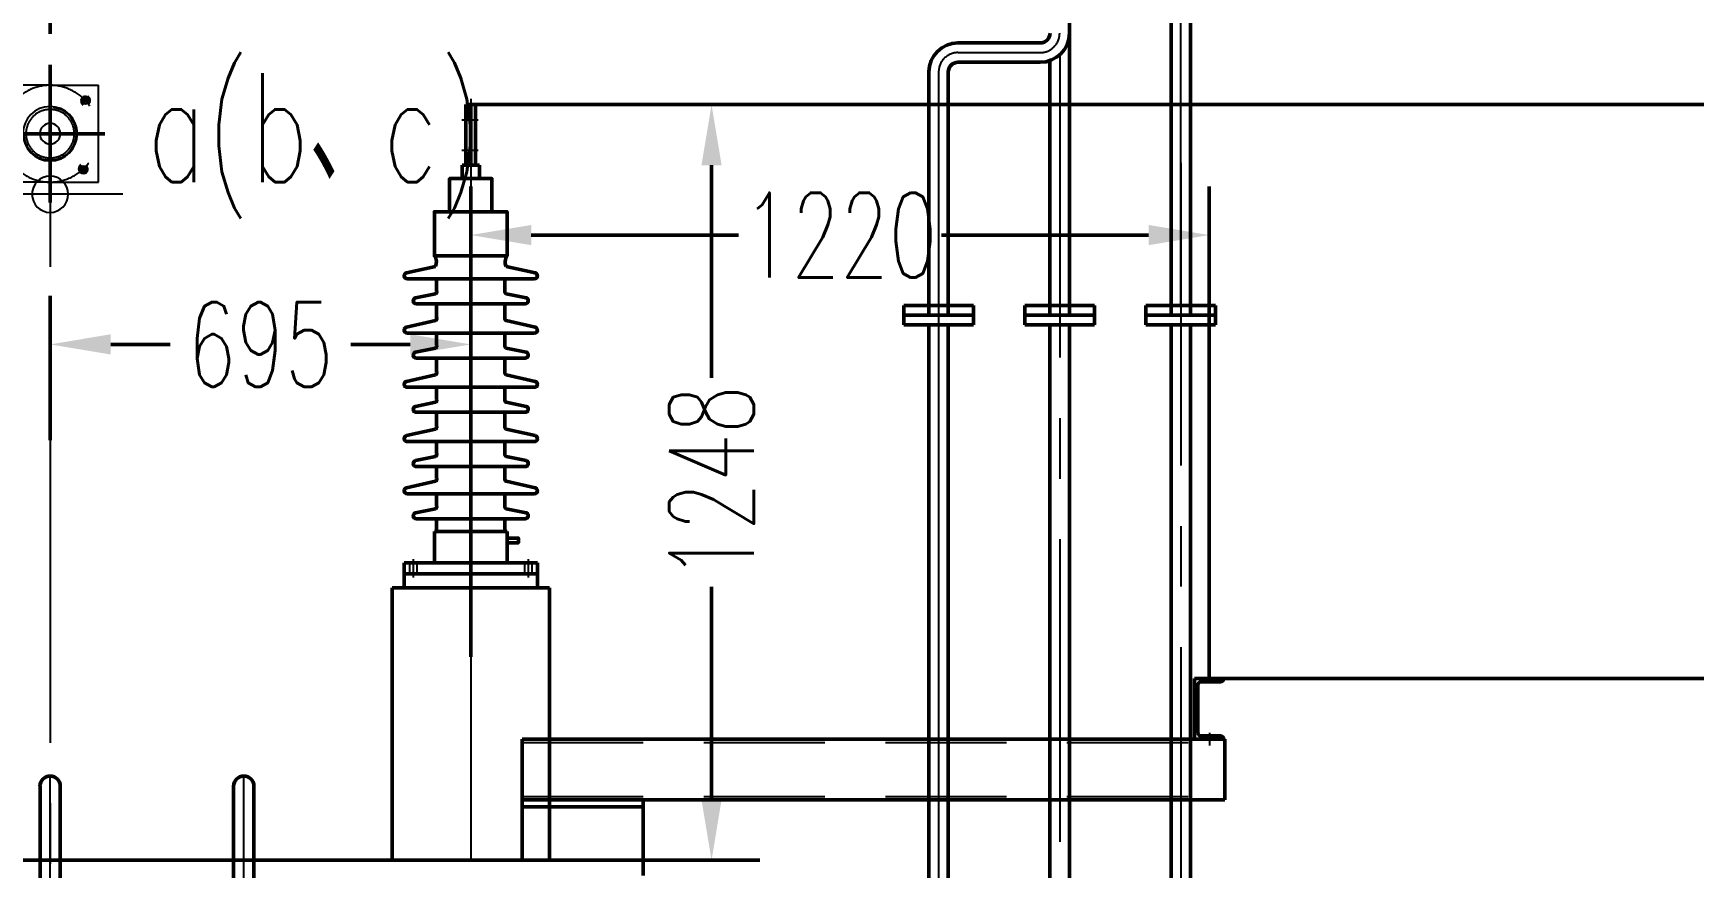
# Model space of a CAD drawing. Header units: millimetres. Extents: x -1000 to 22760, y -400 to 16400.
# Drawn here: x 18615 to 21359, y 11743 to 13122 of the extents above; entities that cross this region are included whole.
import ezdxf

# ---------------------------------------------------------------- set-up
doc = ezdxf.new("R2010")
doc.units = ezdxf.units.MM
doc.header["$LTSCALE"] = 400
for name, pattern in [('CENTER', [2, 1.25, -0.25, 0.25, -0.25]), ('DASHED', [0.75, 0.5, -0.25]), ('DASHED2', [0.375, 0.25, -0.125])]:
    doc.linetypes.add(name, pattern=pattern)
for name, color, linetype, lineweight in [('0粗实线层', 7, 'Continuous', 50), ('1虚线层', 5, 'DASHED', 25), ('2中心线层', 1, 'CENTER', 25), ('4细实线层', 2, 'Continuous', 25), ('5文字层', 6, 'Continuous', 25)]:
    doc.layers.add(name, color=color, linetype=linetype, lineweight=lineweight)
doc.styles.add('PC_TEXTSTYLE', font='txt.shx', dxfattribs={"width": 0.67, "bigfont": 'hztxt.shx'})
doc.styles.add('TH_GBDIM', font='txt.shx', dxfattribs={"width": 0.67, "bigfont": 'hztxt.shx'})
doc.dimstyles.new('TH_GBDIM', dxfattribs={"dimscale": 40, "dimtxt": 3.5, "dimasz": 2.5, "dimexe": 2, "dimexo": 0, "dimgap": 1.5, "dimtad": 0, "dimtoh": 1, "dimdec": 1, "dimdsep": 46, "dimtxsty": 'TH_GBDIM', "dimcen": 2.5, "dimclrd": 3, "dimclre": 3, "dimclrt": 6, "dimadec": 0, "dimazin": 2, "dimtfac": 0.714286, "dimtdec": 1, "dimtmove": 0, "dimatfit": 3, "dimfxl": 0, "dimtzin": 0, "dimlwd": -1, "dimlwe": -1, "dimarcsym": 0})

# ---------------------------------------------------------------- blocks, each defined once
blk = doc.blocks.new('A$C732830A4')
for p, q in [((88.1, 232.9), (10.3, 232.9)), ((10.3, 73), (10.3, 232.9)), ((88.1, 232.9), (170.2, 232.9)), ((170.2, 232.9), (170.2, 153.7)), ((170.2, 73), (170.2, 153.7)), ((91.4, 73), (10.3, 73)), ((91.4, 73), (170.2, 73))]:
    blk.add_line(p, q)
for centre, radius in [((31.6, 207.5), 4.97), ((90.2, 153), 45), ((148.8, 207.5), 4.97), ((90.2, 153), 17), ((35.5, 94.5), 4.97), ((90.2, 53), 30), ((144.8, 94.5), 4.97)]:
    blk.add_circle(centre, radius)
at = {"layer": '0粗实线层', "color": 1}
for p, q in [((90.2, 39.3), (90.2, 266.7)), ((90.2, 233.5), (90.2, 78.7)), ((180.4, 153), (0, 153)), ((11.9, 153), (166, 153))]:
    blk.add_line(p, q, dxfattribs=at)
at = {"layer": '0粗实线层'}
for p, q in [((38.2, 201), (25.1, 214)), ((142.3, 201), (155.3, 214)), ((42.1, 101.1), (29.1, 88.1)), ((138.3, 101.1), (151.3, 88.1))]:
    blk.add_line(p, q, dxfattribs=at)
for centre, start, end in [((31.6, 207.5), 306.113, 241.0728), ((148.8, 207.5), 298.9272, 233.887), ((35.5, 94.5), 118.9272, 53.887), ((144.8, 94.5), 126.113, 61.0728)]:
    blk.add_arc(centre, 6, start, end, dxfattribs=at)
at = {"layer": '1虚线层'}
for radius in [80, 43.5]:
    blk.add_circle((90.2, 153), radius, dxfattribs=at)
at = {"layer": '2中心线层'}
for p, q in [((90.2, 239.1), (90.2, 73.1)), ((90.2, 173), (90.2, -67)), ((7.2, 153), (173.2, 153)), ((90.2, 106), (90.2, 40)), ((90.2, 106), (90.2, 40)), ((-29.8, 53), (210.2, 53))]:
    blk.add_line(p, q, dxfattribs=at)
at = {"layer": '2中心线层', "color": 1}
blk.add_line((90.2, 236.5), (90.2, 72.5), dxfattribs=at)
at = {"layer": '2中心线层'}
blk.add_circle((90.2, 153), 40, dxfattribs=at)
blk = doc.blocks.new('梯子侧视图')
at = {"layer": '0粗实线层'}
for p, q in [((-336.7, -2901.9), (-336.7, -873)), ((-303.2, -2901.9), (-303.2, -873)), ((-16.8, -2901.9), (-16.8, -873)), ((16.8, -2901.9), (16.8, -873)), ((-16.8, -1200), (-303.2, -1200)), ((-16.8, -1208), (-303.2, -1208)), ((-16.8, -1500), (-303.2, -1500)), ((-16.8, -1508), (-303.2, -1508)), ((-16.8, -1800), (-303.2, -1800)), ((-16.8, -1808), (-303.2, -1808)), ((-16.8, -2100), (-303.2, -2100)), ((-16.8, -2108), (-303.2, -2108)), ((-16.8, -2400), (-303.2, -2400)), ((-16.8, -2408), (-303.2, -2408)), ((-16.8, -2700), (-303.2, -2700)), ((-16.8, -2708), (-303.2, -2708)), ((-376, -2901.9), (56, -2901.9)), ((-376, -3701.9), (-376, -2901.9)), ((56, -2901.9), (56, -3701.9)), ((-376, -3701.9), (56, -3701.9)), ((-336.7, -3918.6), (-336.7, -3701.9)), ((-303.2, -3918.6), (-303.2, -3701.9)), ((-16.8, -3918.6), (-16.8, -3701.9)), ((16.8, -3918.6), (16.8, -3701.9)), ((-16.8, -3900), (-303.2, -3900)), ((-16.8, -3908), (-303.2, -3908))]:
    blk.add_line(p, q, dxfattribs=at)
for centre in [(-320, -873), (0, -873)]:
    blk.add_arc(centre, 16.8, 0, 180, dxfattribs=at)
for centre in [(-320, -3918.6), (0, -3918.6)]:
    blk.add_ellipse(centre, major_axis=(-16.8, 0), ratio=0.026177, dxfattribs=at)
at = {"layer": '1虚线层', "color": 5, "linetype": 'DASHED2'}
for p, q in [((-316.3, -2901.9), (-316.3, -2901.9)), ((3.7, -2901.9), (3.7, -2901.9)), ((42.3, -2962.3), (23.7, -2962.3))]:
    blk.add_line(p, q, dxfattribs=at)
at = {"layer": '1虚线层'}
for p, q in [((23.7, -2962.3), (23.7, -3067.6)), ((42.3, -3067.6), (42.3, -2962.3)), ((23.7, -3067.6), (42.3, -3067.6)), ((23.7, -3641.6), (23.7, -3536.2)), ((23.7, -3536.2), (42.3, -3536.2)), ((42.3, -3536.2), (42.3, -3641.6)), ((42.3, -3641.6), (23.7, -3641.6))]:
    blk.add_line(p, q, dxfattribs=at)
at = {"layer": '2中心线层'}
for p, q in [((-320, -2901.9), (-320, -856.2)), ((0, -2901.9), (0, -856.2)), ((-320, -3919), (-320, -3701.9)), ((0, -3919), (0, -3701.9))]:
    blk.add_line(p, q, dxfattribs=at)
at = {"char_height": 70, "width": 5.68e-14, "attachment_point": 3, "rotation": 360, "style": 'PC_TEXTSTYLE'}
for s, insert in [('{\\C6;高}', (-222.7, -2986.4)), ('{\\C6;禁}', (-75.5, -2986.4)), ('{\\C6;压}', (-222.7, -3166.4)), ('{\\C6;止}', (-75.5, -3166.4)), ('{\\C6;危}', (-222.7, -3346.4)), ('{\\C6;攀}', (-75.5, -3346.4)), ('{\\C6;险}', (-222.7, -3526.4)), ('{\\C6;登}', (-75.5, -3526.4))]:
    blk.add_mtext(s, dxfattribs=dict(at, insert=insert))
blk = doc.blocks.new('*D212')
at = {"layer": '0粗实线层', "color": 3}
for p, q in [((7808, 13841.6), (7808, 7342.3)), ((20557.9, 12055.6), (21920.6, 12055.6)), ((21840.6, 11955.6), (21840.6, 10522.6)), ((21840.6, 8740.7), (21840.6, 10173.6)), ((343, 8644.3), (343, 7342.3)), ((19489.9, 8640.7), (21920.6, 8640.7)), ((443, 7422.3), (3812.1, 7422.3)), ((7708, 7422.3), (4179.9, 7422.3))]:
    blk.add_line(p, q, dxfattribs=at)
for points in [[(21823.9, 11955.6), (21857.2, 11955.6), (21840.6, 12055.6)], [(21823.9, 8740.7), (21857.2, 8740.7), (21840.6, 8640.7)], [(443, 7439), (443, 7405.6), (343, 7422.3)], [(7708, 7439), (7708, 7405.6), (7808, 7422.3)]]:
    blk.add_solid(points, dxfattribs=at)
at = {"layer": 'Defpoints', "color": 0}
for p in [(7808, 13841.6), (20557.9, 12055.6), (343, 8644.3), (19489.9, 8640.7), (21840.6, 8640.7), (7808, 7422.3)]:
    blk.add_point(p, dxfattribs=at)
at = {"layer": '0粗实线层', "color": 6, "insert": (21840.6, 10348.1), "char_height": 140, "attachment_point": 5, "rotation": 90, "style": 'TH_GBDIM'}
blk.add_mtext('3415', dxfattribs=at)
at = {"layer": '0粗实线层', "color": 6, "insert": (3996, 7422.3), "char_height": 140, "attachment_point": 5, "style": 'TH_GBDIM'}
blk.add_mtext('7465', dxfattribs=at)
blk = doc.blocks.new('*D214')
at = {"layer": '0粗实线层', "color": 3}
for p, q in [((19338, 12091.6), (19338, 12868.2)), ((20557.9, 12055.6), (20557.9, 12868.2)), ((19438, 12788.2), (19780.1, 12788.2)), ((20457.9, 12788.2), (20115.9, 12788.2)), ((6559.7, 11755.6), (8039.7, 11755.6)), ((7959.7, 11655.6), (7959.7, 10358.6)), ((7959.7, 8740.7), (7959.7, 10037.7)), ((6270.7, 8640.7), (8039.7, 8640.7))]:
    blk.add_line(p, q, dxfattribs=at)
for points in [[(19438, 12804.9), (19438, 12771.5), (19338, 12788.2)], [(20457.9, 12804.9), (20457.9, 12771.5), (20557.9, 12788.2)], [(7943, 11655.6), (7976.3, 11655.6), (7959.7, 11755.6)], [(7943, 8740.7), (7976.3, 8740.7), (7959.7, 8640.7)]]:
    blk.add_solid(points, dxfattribs=at)
at = {"layer": 'Defpoints', "color": 0}
for p in [(20557.9, 12788.2), (19338, 12091.6), (20557.9, 12055.6), (6559.7, 11755.6), (6270.7, 8640.7), (7959.7, 8640.7)]:
    blk.add_point(p, dxfattribs=at)
at = {"layer": '0粗实线层', "color": 6, "insert": (19948, 12788.2), "char_height": 140, "attachment_point": 5, "style": 'TH_GBDIM'}
blk.add_mtext('1220', dxfattribs=at)
at = {"layer": '0粗实线层', "color": 6, "insert": (7959.7, 10198.1), "char_height": 140, "attachment_point": 5, "rotation": 90, "style": 'TH_GBDIM'}
blk.add_mtext('3115', dxfattribs=at)
blk = doc.blocks.new('*D225')
at = {"layer": '0粗实线层', "color": 3}
for p, q in [((18643, 12449.6), (18643, 12687.6)), ((19338, 12449.6), (19338, 12687.6)), ((18743, 12607.6), (18841.1, 12607.6)), ((19238, 12607.6), (19139.8, 12607.6))]:
    blk.add_line(p, q, dxfattribs=at)
for points in [[(18743, 12624.3), (18743, 12590.9), (18643, 12607.6)], [(19238, 12624.3), (19238, 12590.9), (19338, 12607.6)]]:
    blk.add_solid(points, dxfattribs=at)
at = {"layer": 'Defpoints', "color": 0}
for p in [(19338, 12607.6), (18643, 12449.6), (19338, 12449.6)]:
    blk.add_point(p, dxfattribs=at)
at = {"layer": '0粗实线层', "color": 6, "insert": (18990.5, 12607.6), "char_height": 140, "attachment_point": 5, "style": 'TH_GBDIM'}
blk.add_mtext('695', dxfattribs=at)
blk = doc.blocks.new('*D238')
at = {"layer": '0粗实线层', "color": 3}
for p, q in [((19346, 13003.6), (19815.8, 13003.6)), ((19735.8, 12903.6), (19735.8, 12552.2)), ((19735.8, 11855.6), (19735.8, 12207.1)), ((19408.4, 11755.6), (19815.8, 11755.6))]:
    blk.add_line(p, q, dxfattribs=at)
for points in [[(19719.1, 12903.6), (19752.4, 12903.6), (19735.8, 13003.6)], [(19719.1, 11855.6), (19752.4, 11855.6), (19735.8, 11755.6)]]:
    blk.add_solid(points, dxfattribs=at)
at = {"layer": 'Defpoints', "color": 0}
for p in [(19346, 13003.6), (19408.4, 11755.6), (19735.8, 11755.6)]:
    blk.add_point(p, dxfattribs=at)
at = {"layer": '0粗实线层', "color": 6, "insert": (19735.8, 12379.6), "char_height": 140, "attachment_point": 5, "rotation": 90, "style": 'TH_GBDIM'}
blk.add_mtext('1248', dxfattribs=at)
blk = doc.blocks.new('*D239')
at = {"layer": '0粗实线层', "color": 3}
for p, q in [((19346, 13003.6), (22169.9, 13003.6)), ((22089.9, 12903.6), (22089.9, 11006)), ((22089.9, 8740.7), (22089.9, 10638.3)), ((19489.9, 8640.7), (22169.9, 8640.7))]:
    blk.add_line(p, q, dxfattribs=at)
for points in [[(22073.2, 12903.6), (22106.5, 12903.6), (22089.9, 13003.6)], [(22073.2, 8740.7), (22106.5, 8740.7), (22089.9, 8640.7)]]:
    blk.add_solid(points, dxfattribs=at)
at = {"layer": 'Defpoints', "color": 0}
for p in [(19346, 13003.6), (19489.9, 8640.7), (22089.9, 8640.7)]:
    blk.add_point(p, dxfattribs=at)
at = {"layer": '0粗实线层', "color": 6, "insert": (22089.9, 10822.1), "char_height": 140, "attachment_point": 5, "rotation": 90, "style": 'TH_GBDIM'}
blk.add_mtext('4363', dxfattribs=at)

msp = doc.modelspace()

# ---------------------------------------------------------------- linework, layer by layer
at = {"layer": '0粗实线层'}
for p, q in [((20494.982, 12671.851), (20494.982, 13436.626)), ((20526.982, 12671.851), (20526.982, 13436.626)), ((18642.982, 13120.363), (18642.982, 13281.755)), ((20326.982, 13121.576), (20326.982, 13251.626)), ((20326.967, 13120.339, 0), (20326.963, 12655.851, 0)), ((20142.963, 13105.576, 0), (20278.982, 13105.576, 0)), ((20142.963, 13073.576, 0), (20278.982, 13073.576, 0)), ((20294.967, 13076.316, 0), (20294.963, 12655.851, 0)), ((20094.964, 13057.797, 0), (20094.961, 12655.851, 0)), ((20126.963, 13057.576, 0), (20126.961, 12655.851, 0)), ((19329.982, 13003.621), (19329.982, 12903.621)), ((19329.982, 13003.621), (19345.982, 13003.621)), ((19337.982, 13003.621), (19337.982, 12903.621)), ((19345.982, 13003.621), (19345.982, 12903.621)), ((19323.699, 12903.621), (19323.699, 12881.621)), ((19352.266, 12903.621), (19352.266, 12881.621)), ((20494.976, 12907.577, 0), (20494.974, 12655.851, 0)), ((20526.976, 12907.576, 0), (20526.974, 12655.851, 0)), ((19231.646, 12725.791), (19279.777, 12736.531)), ((19444.319, 12725.791), (19396.188, 12736.531)), ((19337.982, 12715.961), (19232.94, 12715.961)), ((19281.482, 12696.041), (19281.482, 12715.961)), ((19337.982, 12715.961), (19443.025, 12715.961)), ((19394.482, 12696.041), (19394.482, 12715.961)), ((19246.646, 12684.491), (19279.777, 12691.212)), ((19429.319, 12684.491), (19396.188, 12691.212)), ((19337.982, 12674.661), (19247.94, 12674.661)), ((19281.482, 12651.76), (19281.482, 12674.661)), ((19337.982, 12674.661), (19428.025, 12674.661)), ((19394.482, 12651.76), (19394.482, 12674.661)), ((20053.461, 12671.851, 0), (20168.461, 12671.851, 0)), ((20053.461, 12639.851, 0), (20053.461, 12671.851, 0)), ((20053.461, 12655.851, 0), (20168.461, 12655.851, 0)), ((20168.461, 12639.851, 0), (20168.461, 12671.851, 0)), ((20253.463, 12671.851, 0), (20368.463, 12671.851, 0)), ((20253.463, 12639.851, 0), (20253.463, 12671.851, 0)), ((20253.463, 12655.851, 0), (20368.463, 12655.851, 0)), ((20368.463, 12639.851, 0), (20368.463, 12671.851, 0)), ((20453.474, 12671.851, 0), (20568.474, 12671.851, 0)), ((20453.474, 12639.851, 0), (20453.474, 12671.851, 0)), ((20453.474, 12655.851, 0), (20568.474, 12655.851, 0)), ((20568.474, 12639.851, 0), (20568.474, 12671.851, 0)), ((19231.646, 12636.191), (19279.777, 12646.931)), ((19337.982, 12626.361), (19232.94, 12626.361)), ((19281.482, 12606.441), (19281.482, 12626.361)), ((19337.982, 12626.361), (19443.025, 12626.361)), ((19394.482, 12606.441), (19394.482, 12626.361)), ((19444.319, 12636.191), (19396.188, 12646.931)), ((20053.461, 12639.851, 0), (20168.461, 12639.851, 0)), ((20253.463, 12639.851, 0), (20368.463, 12639.851, 0)), ((20453.474, 12639.851, 0), (20568.474, 12639.851, 0)), ((19246.646, 12594.891), (19279.777, 12601.612)), ((19429.319, 12594.891), (19396.188, 12601.612)), ((19337.982, 12585.061), (19247.94, 12585.061)), ((19281.482, 12562.16), (19281.482, 12585.061)), ((19337.982, 12585.061), (19428.025, 12585.061)), ((19394.482, 12562.16), (19394.482, 12585.061)), ((19231.646, 12546.591), (19279.777, 12557.331)), ((19444.319, 12546.591), (19396.188, 12557.331)), ((19337.982, 12536.761), (19232.94, 12536.761)), ((19246.646, 12505.291), (19279.777, 12512.012)), ((19281.482, 12516.841), (19281.482, 12536.761)), ((19337.982, 12536.761), (19443.025, 12536.761)), ((19394.482, 12516.841), (19394.482, 12536.761)), ((19429.319, 12505.291), (19396.188, 12512.012)), ((19337.982, 12495.461), (19247.94, 12495.461)), ((19281.482, 12472.56), (19281.482, 12495.461)), ((19337.982, 12495.461), (19428.025, 12495.461)), ((19394.482, 12472.56), (19394.482, 12495.461)), ((19231.646, 12456.991), (19279.777, 12467.731)), ((19444.319, 12456.991), (19396.188, 12467.731)), ((19337.982, 12447.161), (19232.94, 12447.161)), ((19281.482, 12427.241), (19281.482, 12447.161)), ((19337.982, 12447.161), (19443.025, 12447.161)), ((19394.482, 12427.241), (19394.482, 12447.161)), ((19246.646, 12415.691), (19279.777, 12422.412)), ((19337.982, 12405.861), (19247.94, 12405.861)), ((19281.482, 12386.39), (19281.482, 12406.31)), ((19337.982, 12405.861), (19428.025, 12405.861)), ((19394.482, 12386.39), (19394.482, 12406.31)), ((19429.319, 12415.691), (19396.188, 12422.412)), ((19231.646, 12370.821), (19279.777, 12381.561)), ((19444.319, 12370.821), (19396.188, 12381.561)), ((19337.982, 12360.991), (19232.94, 12360.991)), ((19281.482, 12341.071), (19281.482, 12360.991)), ((19337.982, 12360.991), (19443.025, 12360.991)), ((19394.482, 12341.071), (19394.482, 12360.991)), ((19246.646, 12329.521), (19279.777, 12336.242)), ((19337.982, 12319.691), (19247.94, 12319.691)), ((19281.482, 12319.691), (19281.482, 12298.621)), ((19337.982, 12319.691), (19428.025, 12319.691)), ((19394.482, 12319.691), (19394.482, 12298.621)), ((19429.319, 12329.521), (19396.188, 12336.242)), ((19337.982, 12298.621), (19277.982, 12298.621)), ((19277.982, 12298.621), (19277.982, 12246.621)), ((19337.982, 12298.621), (19397.982, 12298.621)), ((19397.982, 12298.621), (19397.982, 12246.621)), ((19227.982, 12228.621), (19227.982, 12246.621)), ((19227.982, 12246.621), (19337.982, 12246.621)), ((19277.982, 12246.621), (19337.982, 12246.621)), ((19397.982, 12246.621), (19337.982, 12246.621)), ((19447.982, 12246.621), (19337.982, 12246.621)), ((19447.982, 12228.621), (19447.982, 12246.621)), ((19337.982, 12228.621), (19227.982, 12228.621)), ((19337.982, 12228.621), (19447.982, 12228.621)), ((19207.982, 12205.621), (19207.982, 11755.628)), ((19207.982, 12205.621), (19467.982, 12205.621)), ((19467.982, 12205.621), (19467.982, 11755.628)), ((20533.94, 12055.587), (20533.94, 11955.587)), ((20581.94, 12055.587), (20533.94, 12055.587)), ((20539.24, 12044.987), (20539.24, 11966.187)), ((20576.64, 12050.287), (20544.54, 12050.287)), ((19422.983, 11955.587), (20583.94, 11955.587)), ((19422.983, 11755.628), (19422.983, 11955.587)), ((20583.94, 11955.587), (20483.94, 11955.587)), ((20581.94, 11955.587), (20533.94, 11955.587)), ((20576.64, 11960.887), (20544.54, 11960.887)), ((20583.94, 11955.587), (20583.94, 11855.587)), ((19422.983, 11855.587), (20583.94, 11855.587)), ((19622.983, 11855.587), (19422.983, 11855.587)), ((19622.983, 11755.628), (19622.983, 11855.587)), ((19622.983, 11843.587), (19422.983, 11843.587)), ((17662.982, 11755.628), (19622.983, 11755.628)), ((19622.983, 11730.658), (19622.983, 11755.628))]:
    msp.add_line(p, q, dxfattribs=at)
at = {"layer": '0粗实线层', "ltscale": 30}
for p, q in [((20094.962, 11621.658, 0), (20094.962, 12639.851, 0)), ((20126.962, 11621.658, 0), (20126.962, 12639.851, 0)), ((20294.962, 11621.658, 0), (20294.962, 12639.851, 0)), ((20326.962, 11621.658, 0), (20326.962, 12639.851, 0)), ((20494.972, 11621.658, 0), (20494.972, 12639.851, 0)), ((20526.972, 11621.658, 0), (20526.972, 12639.851, 0))]:
    msp.add_line(p, q, dxfattribs=at)
at = {"layer": '0粗实线层'}
msp.add_lwpolyline([(19323.699, 12903.621), (19352.266, 12903.621)], dxfattribs=at)
for points in [[(19302.982, 12826.621), (19372.982, 12826.621), (19372.982, 12881.621), (19302.982, 12881.621)], [(19397.982, 12287.621), (19416.542, 12287.621), (19416.542, 12279.881), (19397.982, 12279.881)], [(19227.982, 12228.621), (19447.982, 12228.621), (19447.982, 12205.621), (19227.982, 12205.621)]]:
    msp.add_lwpolyline(points, close=True, dxfattribs=at)
at = {"layer": '0粗实线层', "color": 4}
for points in [[(19337.982, 12753.621), (19277.982, 12753.621), (19277.982, 12826.621), (19337.982, 12826.621)], [(19337.982, 12753.621), (19397.982, 12753.621), (19397.982, 12826.621), (19337.982, 12826.621)]]:
    msp.add_lwpolyline(points, dxfattribs=at)
at = {"layer": '0粗实线层'}
for centre, radius, start, end in [((20278.982, 13121.576), 16, 270, 359.999686), ((20278.982, 13121.576), 48, 270, 359.999686), ((20142.963, 13057.576, 0), 48, 90, 179.999686), ((20142.963, 13057.576, 0), 16, 90, 179.999686), ((19263.692, 12743.482), 17.522, 336.628265, 35.357362), ((19412.273, 12743.482), 17.522, 144.642638, 203.371735), ((19278.124, 12694.511), 3.691, 296.603209, 24.488667), ((19397.841, 12694.511), 3.691, 155.511333, 243.396791), ((19278.124, 12650.231), 3.691, 296.603209, 24.488667), ((19397.841, 12650.231), 3.691, 155.511333, 243.396791), ((19278.124, 12604.911), 3.691, 296.603209, 24.488667), ((19397.841, 12604.911), 3.691, 155.511333, 243.396791), ((19278.124, 12560.631), 3.691, 296.603209, 24.488667), ((19397.841, 12560.631), 3.691, 155.511333, 243.396791), ((19278.124, 12515.311), 3.691, 296.603209, 24.488667), ((19397.841, 12515.311), 3.691, 155.511333, 243.396791), ((19278.124, 12471.031), 3.691, 296.603209, 24.488667), ((19397.841, 12471.031), 3.691, 155.511333, 243.396791), ((19278.124, 12425.711), 3.691, 296.603209, 24.488667), ((19397.841, 12425.711), 3.691, 155.511333, 243.396791), ((19278.124, 12384.861), 3.691, 296.603209, 24.488667), ((19397.841, 12384.861), 3.691, 155.511333, 243.396791), ((19278.124, 12339.541), 3.691, 296.603209, 24.488667), ((19397.841, 12339.541), 3.691, 155.511333, 243.396791), ((20544.54, 12044.987), 5.3, 90, 180), ((20576.64, 12055.587), 5.3, 270, 0), ((20544.54, 11966.187), 5.3, 180, 270), ((20576.64, 11955.587), 5.3, 0, 90)]:
    msp.add_arc(centre, radius, start, end, dxfattribs=at)
at = {"layer": '0粗实线层', "extrusion": (0, 0, -1)}
for centre, start, end in [((-19232.94, 12720.961), 270, 75), ((-19443.025, 12720.961), 105, 270), ((-19247.94, 12679.661), 270, 75), ((-19428.025, 12679.661), 105, 270), ((-19232.94, 12631.361), 270, 75), ((-19443.025, 12631.361), 105, 270), ((-19247.94, 12590.061), 270, 75), ((-19428.025, 12590.061), 105, 270), ((-19232.94, 12541.761), 270, 75), ((-19443.025, 12541.761), 105, 270), ((-19247.94, 12500.461), 270, 75), ((-19428.025, 12500.461), 105, 270), ((-19232.94, 12452.161), 270, 75), ((-19443.025, 12452.161), 105, 270), ((-19247.94, 12410.861), 270, 75), ((-19428.025, 12410.861), 105, 270), ((-19232.94, 12365.991), 270, 75), ((-19443.025, 12365.991), 105, 270), ((-19247.94, 12324.691), 270, 75), ((-19428.025, 12324.691), 105, 270)]:
    msp.add_arc(centre, 5, start, end, dxfattribs=at)
at = {"layer": '1虚线层'}
for p, q in [((19236.982, 12246.621), (19236.982, 12228.621)), ((19248.982, 12246.621), (19248.982, 12228.621)), ((19426.982, 12246.621), (19426.982, 12228.621)), ((19438.982, 12246.621), (19438.982, 12228.621)), ((19422.983, 11950.287), (20583.94, 11950.287)), ((19422.983, 11860.887), (20583.94, 11860.887))]:
    msp.add_line(p, q, dxfattribs=at)
at = {"layer": '2中心线层'}
for p, q in [((18642.982, 14468.111), (18642.982, 12986.821)), ((20510.982, 12671.851), (20510.982, 13589.344)), ((20142.963, 13089.576, 0), (20278.982, 13089.576, 0)), ((20310.966, 13085.785, 0), (20310.958, 11621.658, 0)), ((20110.963, 13057.577, 0), (20110.955, 11621.658, 0)), ((19337.982, 13013.01), (19337.982, 11755.628)), ((19322.982, 12978.621), (19350.443, 12978.621)), ((19322.982, 12928.621), (19350.443, 12928.621)), ((20510.976, 12907.576, 0), (20510.967, 11621.658, 0)), ((19337.982, 12726.961), (19337.982, 12091.621)), ((20110.962, 12639.851, 0), (20110.962, 11621.658, 0)), ((18642.982, 12449.647), (18642.982, 8554.246)), ((19242.982, 12252.621), (19242.982, 12222.621)), ((19432.982, 12252.621), (19432.982, 12222.621)), ((20558.94, 11945.029), (20558.94, 11965.843))]:
    msp.add_line(p, q, dxfattribs=at)
for centre, start, end in [((20278.982, 13121.576), 270, 359.999686), ((20142.963, 13057.576, 0), 90, 179.999686)]:
    msp.add_arc(centre, 32, start, end, dxfattribs=at)

# ---------------------------------------------------------------- block references
at = {"xscale": -1}
msp.add_blockref('A$C732830A4', (18733.169, 12802.628), dxfattribs=at)
at = {"layer": '4细实线层'}
msp.add_blockref('梯子侧视图', (18962.982, 12750.806), dxfattribs=at)

# ---------------------------------------------------------------- texts
at = {"layer": '5文字层', "style": 'PC_TEXTSTYLE', "width": 0.67}
msp.add_text('a(b、c)', height=180, dxfattribs=at).set_placement((18802.787, 12875.74))

# ---------------------------------------------------------------- dimensions: what is measured, and where the dimension line sits
at = {"layer": '0粗实线层'}
for base, p1, p2, picture, middle in [((7808.013, 7422.288), (343.044, 8644.308), (7808.013, 13841.626), '*D212', (3996.021, 7422.288)), ((19337.982, 12607.611), (18642.982, 12449.647), (19337.982, 12449.647), '*D225', (18990.482, 12607.611))]:
    dim = msp.add_linear_dim(base=base, p1=p1, p2=p2, dimstyle='TH_GBDIM', dxfattribs=at)
    dim.commit()
    dim.dimension.update_dxf_attribs({"geometry": picture, "text_midpoint": middle, "dimtype": 160})
dim = msp.add_linear_dim(base=(21840.562, 8640.662), p1=(20557.94, 12055.587), p2=(19489.938, 8640.662), angle=90, dimstyle='TH_GBDIM', override={"dimdec": 0}, dxfattribs=at)
dim.commit()
dim.dimension.update_dxf_attribs({"geometry": '*D212', "text_midpoint": (21840.562, 10348.125), "dimtype": 160})
for base, p1, p2, picture, middle in [((19735.756, 11755.628), (19345.982, 13003.621), (19408.422, 11755.628), '*D238', (19735.756, 12379.625)), ((7959.672, 8640.662), (6559.679, 11755.628), (6270.748, 8640.662), '*D214', (7959.672, 10198.145))]:
    dim = msp.add_linear_dim(base=base, p1=p1, p2=p2, angle=90, dimstyle='TH_GBDIM', dxfattribs=at)
    dim.commit()
    dim.dimension.update_dxf_attribs({"geometry": picture, "text_midpoint": middle})
dim = msp.add_linear_dim(base=(22089.85, 8640.662), p1=(19345.982, 13003.621), p2=(19489.938, 8640.662), angle=90, dimstyle='TH_GBDIM', dxfattribs=at)
dim.commit()
dim.dimension.update_dxf_attribs({"geometry": '*D239', "text_midpoint": (22089.85, 10822.141), "dimtype": 160})
dim = msp.add_linear_dim(base=(20557.94, 12788.197), p1=(19337.982, 12091.621), p2=(20557.94, 12055.587), dimstyle='TH_GBDIM', dxfattribs=at)
dim.commit()
dim.dimension.update_dxf_attribs({"geometry": '*D214', "text_midpoint": (19947.961, 12788.197)})

doc.saveas('drawing.dxf')
